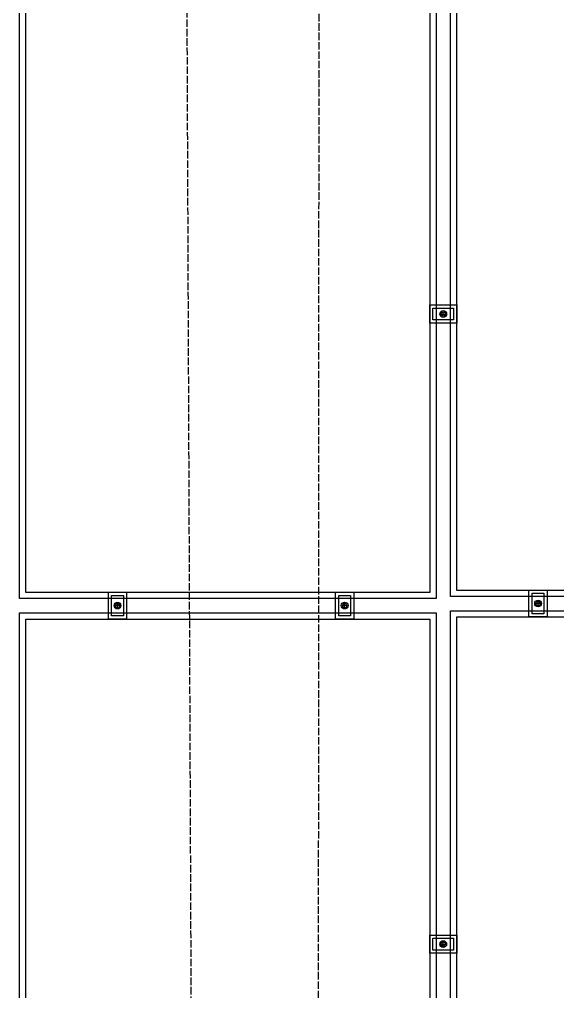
# Model space of a CAD drawing. Header units: millimetres. Extents: x 185509 to 291328, y 95263 to 331092.
# Drawn here: x 258517 to 259376, y 163362 to 164914 of the extents above; entities that cross this region are included whole.
import ezdxf

# ---------------------------------------------------------------- set-up
doc = ezdxf.new("R2010")
doc.units = ezdxf.units.MM
doc.linetypes.add('ACAD_ISO02W100', pattern=[15, 12, -3])
doc.layers.add('Cables string 1', color=20, linetype='ACAD_ISO02W100')
doc.layers.add('Cqbles string 2', color=72, linetype='ACAD_ISO02W100')

msp = doc.modelspace()

# ---------------------------------------------------------------- linework, layer by layer
for p, q in [((259190.392, 164444.054), (259197.181, 164444.054)), ((259193.787, 164440.659), (259193.787, 164447.448)), ((258677.1, 163978.403), (258670.31, 163978.403)), ((258673.705, 163975.008), (258673.705, 163981.798)), ((259039.794, 163978.403), (259033.004, 163978.403)), ((259036.399, 163975.008), (259036.399, 163981.798)), ((259348.538, 163981.682), (259341.748, 163981.682)), ((259345.143, 163978.287), (259345.143, 163985.077)), ((259190.392, 163437.856), (259197.181, 163437.856)), ((259193.787, 163434.461), (259193.787, 163441.251))]:
    msp.add_line(p, q)
for points in [[(258517.249, 163989.499), (258517.249, 166373.499), (259182.32, 166373.499), (259182.32, 163989.499)], [(259205.253, 163992.777), (259205.253, 166376.777), (259870.324, 166376.777), (259870.324, 163992.777)], [(259215.253, 164002.777), (259215.253, 166366.777), (259860.324, 166366.777), (259860.324, 164002.777)], [(258527.249, 163999.499), (258527.249, 166363.499), (259172.32, 166363.499), (259172.32, 163999.499)], [(259172.32, 164429.535), (259172.32, 164458.572), (259215.253, 164458.572), (259215.253, 164429.535)], [(259177.387, 164434.602), (259177.387, 164453.505), (259210.186, 164453.505), (259210.186, 164434.602)], [(258688.224, 163956.937), (258659.186, 163956.937), (258659.186, 163999.87), (258688.224, 163999.87)], [(258683.157, 163962.004), (258664.254, 163962.004), (258664.254, 163994.803), (258683.157, 163994.803)], [(259050.918, 163956.937), (259021.88, 163956.937), (259021.88, 163999.87), (259050.918, 163999.87)], [(259045.851, 163962.004), (259026.948, 163962.004), (259026.948, 163994.803), (259045.851, 163994.803)], [(259359.662, 163960.215), (259330.624, 163960.215), (259330.624, 164003.149), (259359.662, 164003.149)], [(259354.595, 163965.282), (259335.691, 163965.282), (259335.691, 163998.081), (259354.595, 163998.081)], [(258517.249, 161582.937), (258517.249, 163966.937), (259182.32, 163966.937), (259182.32, 161582.937)], [(259205.253, 161586.215), (259205.253, 163970.215), (259870.324, 163970.215), (259870.324, 161586.215)], [(259215.253, 161596.215), (259215.253, 163960.215), (259860.324, 163960.215), (259860.324, 161596.215)], [(258527.249, 161592.937), (258527.249, 163956.937), (259172.32, 163956.937), (259172.32, 161592.937)], [(259172.32, 163423.337), (259172.32, 163452.375), (259215.253, 163452.375), (259215.253, 163423.337)], [(259177.387, 163428.404), (259177.387, 163447.307), (259210.186, 163447.307), (259210.186, 163428.404)]]:
    msp.add_lwpolyline(points, close=True)
for centre, radius in [((259193.787, 164444.054), 5.395), ((259193.787, 164444.054), 3.395), ((258673.705, 163978.403), 5.395), ((258673.705, 163978.403), 3.395), ((259036.399, 163978.403), 5.395), ((259036.399, 163978.403), 3.395), ((259345.143, 163981.682), 5.395), ((259345.143, 163981.682), 3.395), ((259193.787, 163437.856), 5.395), ((259193.787, 163437.856), 3.395)]:
    msp.add_circle(centre, radius)
at = {"layer": 'Cables string 1'}
msp.add_line((258750.545, 173074.301), (258847.955, 149662.957), dxfattribs=at)
at = {"layer": 'Cqbles string 2'}
msp.add_line((258999.393, 173173.363), (258987.092, 149658.991), dxfattribs=at)

doc.saveas('drawing.dxf')
